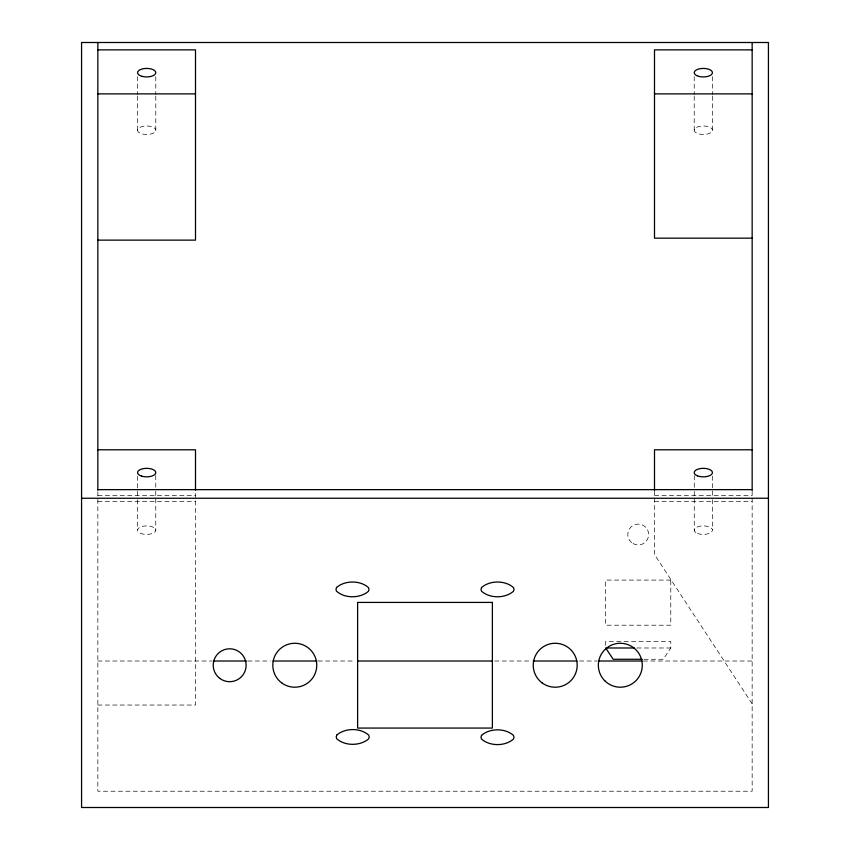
<?xml version="1.0" encoding="UTF-8"?>
<svg xmlns="http://www.w3.org/2000/svg" width="850" height="850" viewBox="0 0 850 850"><rect width="100%" height="100%" fill="white"/><g stroke="black" fill="none" stroke-linecap="round" stroke-linejoin="round"><path stroke-width="0.64" stroke-dasharray="4.25 3.19" d="M605.668 645.384L605.668 641.474L670.778 641.474L670.778 647.987L663.234 659.281L643.482 659.271M97.846 495.401L195.5 495.401M654.5 495.401L752.154 495.401M97.846 501.596L195.5 501.596M654.5 501.596L752.154 501.596M636.926 647.987L670.778 647.987M97.846 661.013L211.979 661.013M247.817 661.013L270.374 661.013M318.155 661.013L355.321 661.013M494.679 661.013L531.845 661.013M579.626 661.013L596.87 661.013M643.322 661.013L752.154 661.013M97.846 705.043L195.5 705.043L195.5 489.642M752.154 703.832L654.5 554.54L654.5 490.801M752.154 490.801L752.154 791.222L97.846 791.222L97.846 490.801M712.449 76.596L712.449 94.913M712.449 96.22L712.449 130.241A9.116 4.261 0 0 1 698.774 133.928A9.116 4.261 0 0 1 698.774 126.554A9.116 4.261 0 0 1 712.449 130.241M712.406 476.106L712.406 498.344M712.406 499.651L712.406 529.741M694.216 76.596L694.216 94.913M694.216 96.22L694.216 130.241M694.259 475.628L694.259 490.014M694.259 491.321L694.259 530.581M155.784 76.596L155.784 94.913M155.784 96.22L155.784 130.241A9.116 4.261 0 0 1 142.109 133.928A9.116 4.261 0 0 1 142.109 126.554A9.116 4.261 0 0 1 155.784 130.241M155.762 475.533L155.762 489.929M155.762 491.236L155.762 530.485A9.116 4.261 0 0 1 141.514 533.673A9.116 4.261 0 0 1 142.736 526.32A9.116 4.261 0 0 1 155.762 530.485M137.551 76.596L137.551 94.913M137.551 96.22L137.551 130.241M137.583 476.191L137.583 498.429M137.583 499.736L137.583 529.837M670.778 580.082L605.668 580.082L605.668 625.207L670.778 625.207L670.778 580.082M697.542 533.449A9.116 4.261 0 0 0 712.321 530.857A9.116 4.261 0 0 0 700.124 526.171A9.116 4.261 0 0 0 697.542 533.449M633.016 543.533A10.413 10.413 0 0 0 648.646 534.512A10.413 10.413 0 0 0 633.016 525.491A10.413 10.413 0 0 0 633.016 543.533"/><path stroke-width="1.27" d="M97.846 49.863L195.5 49.863L195.5 240.125L97.846 240.125M752.154 49.863L654.5 49.863L654.5 238.17L752.154 238.17M97.846 93.872L195.5 93.872M654.5 93.872L752.154 93.872M97.846 449.788L195.5 449.788L195.5 490.184M752.154 449.788L654.5 449.788L654.5 490.184M97.846 489.642L752.154 489.642M81.568 498.249L768.432 498.249M606.974 647.987L634.312 647.987M642.164 659.271L613.19 659.271L605.668 647.987M213.308 661.013L246.489 661.013M273.031 661.013L316.827 661.013M357.978 661.013L492.022 661.013M533.173 661.013L576.969 661.013M598.198 661.013L642.005 661.013M752.154 42.5L752.154 490.184M97.846 42.5L97.846 490.184M481.557 587.541L480.994 589.39L481.557 591.249C489.844 598.612 505.187 598.612 513.474 591.249L514.038 589.39L513.474 587.541C505.187 580.178 489.844 580.178 481.557 587.541M481.546 735.367L480.983 737.226L481.546 739.075C489.834 746.438 505.176 746.438 513.464 739.075L514.027 737.226L513.464 735.367C505.176 728.004 489.834 728.004 481.546 735.367M336.589 587.446L335.962 589.305L336.473 591.154C344.686 598.655 360.028 598.57 368.39 591.334L369.006 589.486L368.496 587.626C360.294 580.136 344.941 580.221 336.589 587.446M336.834 735.006L336.207 736.854L336.717 738.714C344.93 746.204 360.272 746.119 368.634 738.894L369.251 737.035L368.741 735.186C360.538 727.685 345.185 727.781 336.834 735.006M768.432 42.5L81.568 42.5L81.568 807.5L768.432 807.5L768.432 42.5M492.384 602.416L357.616 602.416L357.616 728.067L492.384 728.067L492.384 602.416M219.842 678.417A16.437 16.437 0 0 0 246.001 667.176A16.437 16.437 0 0 0 223.199 650.133A16.437 16.437 0 0 0 219.842 678.417M282.243 683.283A21.973 21.973 0 0 0 316.678 667.091A21.973 21.973 0 0 0 285.441 645.352A21.973 21.973 0 0 0 282.243 683.283M542.226 682.964A21.973 21.973 0 0 0 577.054 667.633A21.973 21.973 0 0 0 546.359 645.129A21.973 21.973 0 0 0 542.226 682.964M605.2 681.179A21.973 21.973 0 0 0 641.686 670.374A21.973 21.973 0 0 0 614.072 644.173A21.973 21.973 0 0 0 605.2 681.179M141.514 476.106A9.116 4.261 0 0 0 155.762 472.919A9.116 4.261 0 0 0 142.736 468.754A9.116 4.261 0 0 0 141.514 476.106M142.109 76.362A9.116 4.261 0 0 0 155.784 72.675A9.116 4.261 0 0 0 142.109 68.988A9.116 4.261 0 0 0 142.109 76.362M696.883 75.682A9.116 4.261 0 0 0 712.13 73.78A9.116 4.261 0 0 0 700.974 68.563A9.116 4.261 0 0 0 696.883 75.682M697.542 475.883A9.116 4.261 0 0 0 712.321 473.291A9.116 4.261 0 0 0 700.124 468.605A9.116 4.261 0 0 0 697.542 475.883"/></g></svg>
